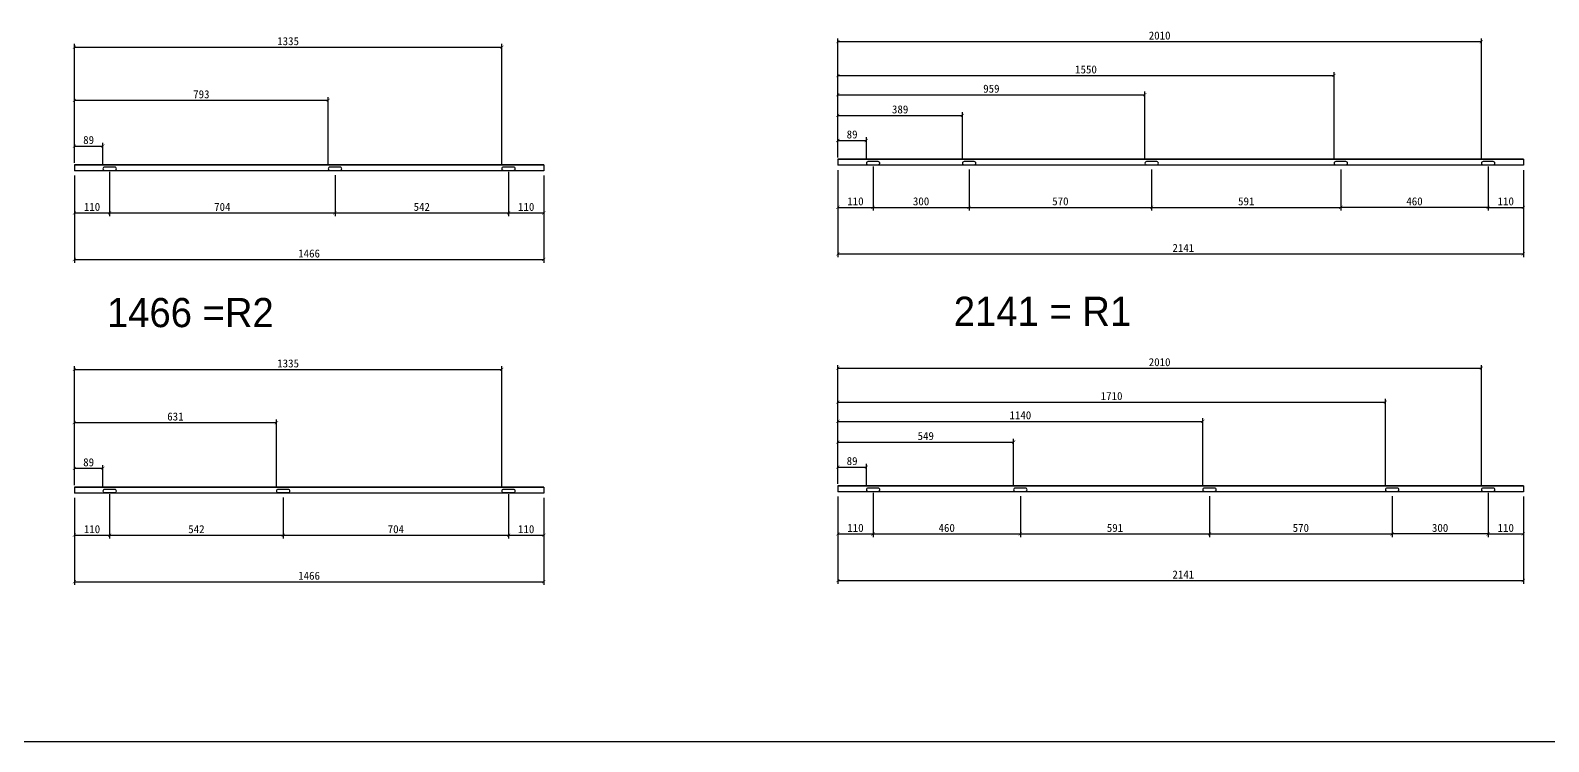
# Model space of a CAD drawing. Header units: millimetres. Extents: x -44117 to 256353, y -2095463 to 65325.
# Drawn here: x 118836 to 123578, y -958367 to -956145 of the extents above; entities that cross this region are included whole.
import ezdxf

# ---------------------------------------------------------------- set-up
doc = ezdxf.new("R2010")
doc.units = ezdxf.units.MM
doc.header["$LTSCALE"] = 10
doc.dimstyles.new('ISO-25', dxfattribs={"dimtxt": 2.5, "dimasz": 2.5, "dimexe": 1, "dimexo": 1, "dimtad": 1, "dimtxsty": 'Standard', "dimblk": 'ARCHTICK', "dimcen": 2.5, "dimadec": 0, "dimazin": 0, "dimtfac": 1, "dimtmove": 0, "dimatfit": 3, "dimfxl": 0, "dimarcsym": 0})

# ---------------------------------------------------------------- blocks, each defined once
blk = doc.blocks.new('_ArchTick')
at = {"color": 0, "linetype": 'ByBlock', "const_width": 0.15}
blk.add_lwpolyline([(-0.5, -0.5), (0.5, 0.5)], dxfattribs=at)
blk = doc.blocks.new('*D6478')
at = {"color": 0, "lineweight": -2}
for p, q in [((118973.2, -956598.7), (118973.2, -956870.8)), ((120439.2, -956598.7), (120439.2, -956870.8)), ((118973.2, -956860.8), (120439.2, -956860.8))]:
    blk.add_line(p, q, dxfattribs=at)
at = {"layer": 'Defpoints', "color": 0}
for p in [(118973.2, -956583.7), (120439.2, -956583.7), (120439.2, -956860.8)]:
    blk.add_point(p, dxfattribs=at)
at = {"color": 0, "lineweight": -2, "xscale": 10, "yscale": 10, "zscale": 10, "rotation": 180}
blk.add_blockref('_ArchTick', (118973.2, -956860.8), dxfattribs=at)
at = {"color": 0, "lineweight": -2, "xscale": 10, "yscale": 10, "zscale": 10}
blk.add_blockref('_ArchTick', (120439.2, -956860.8), dxfattribs=at)
at = {"color": 0, "insert": (119706.2, -956842.1), "char_height": 25, "attachment_point": 5}
blk.add_mtext('1466', dxfattribs=at)
blk = doc.blocks.new('*D6479')
at = {"color": 0, "lineweight": -2}
for p, q in [((118973.2, -956598.7), (118973.2, -956725.3)), ((119083.2, -956587.3), (119083.2, -956725.3)), ((118973.2, -956715.3), (119083.2, -956715.3))]:
    blk.add_line(p, q, dxfattribs=at)
at = {"layer": 'Defpoints', "color": 0}
for p in [(119083.2, -956572.3), (118973.2, -956583.7), (119083.2, -956715.3)]:
    blk.add_point(p, dxfattribs=at)
at = {"color": 0, "lineweight": -2, "xscale": 10, "yscale": 10, "zscale": 10, "rotation": 180}
blk.add_blockref('_ArchTick', (118973.2, -956715.3), dxfattribs=at)
at = {"color": 0, "lineweight": -2, "xscale": 10, "yscale": 10, "zscale": 10}
blk.add_blockref('_ArchTick', (119083.2, -956715.3), dxfattribs=at)
at = {"color": 0, "insert": (119028.2, -956696.5), "char_height": 25, "attachment_point": 5}
blk.add_mtext('110', dxfattribs=at)
blk = doc.blocks.new('*D6480')
at = {"color": 0, "lineweight": -2}
for p, q in [((120329.2, -956587.3), (120329.2, -956725.3)), ((120439.2, -956598.7), (120439.2, -956725.3)), ((120329.2, -956715.3), (120439.2, -956715.3))]:
    blk.add_line(p, q, dxfattribs=at)
at = {"layer": 'Defpoints', "color": 0}
for p in [(120329.2, -956572.3), (120439.2, -956583.7), (120439.2, -956715.3)]:
    blk.add_point(p, dxfattribs=at)
at = {"color": 0, "lineweight": -2, "xscale": 10, "yscale": 10, "zscale": 10, "rotation": 180}
blk.add_blockref('_ArchTick', (120329.2, -956715.3), dxfattribs=at)
at = {"color": 0, "lineweight": -2, "xscale": 10, "yscale": 10, "zscale": 10}
blk.add_blockref('_ArchTick', (120439.2, -956715.3), dxfattribs=at)
at = {"color": 0, "insert": (120384.2, -956696.5), "char_height": 25, "attachment_point": 5}
blk.add_mtext('110', dxfattribs=at)
blk = doc.blocks.new('*D6481')
at = {"color": 0, "lineweight": -2}
for p, q in [((118973.2, -956551.1), (118973.2, -956496.3)), ((118973.2, -956506.3), (119062.2, -956506.3)), ((119062.2, -956562.3), (119062.2, -956496.3))]:
    blk.add_line(p, q, dxfattribs=at)
at = {"layer": 'Defpoints', "color": 0}
for p in [(119062.2, -956506.3), (118973.2, -956566.1), (119062.2, -956577.3)]:
    blk.add_point(p, dxfattribs=at)
at = {"color": 0, "lineweight": -2, "xscale": 10, "yscale": 10, "zscale": 10, "rotation": 180}
blk.add_blockref('_ArchTick', (118973.2, -956506.3), dxfattribs=at)
at = {"color": 0, "lineweight": -2, "xscale": 10, "yscale": 10, "zscale": 10}
blk.add_blockref('_ArchTick', (119062.2, -956506.3), dxfattribs=at)
at = {"color": 0, "insert": (119017.7, -956487.6), "char_height": 25, "attachment_point": 5}
blk.add_mtext('89', dxfattribs=at)
blk = doc.blocks.new('*D6482')
at = {"color": 0, "lineweight": -2}
for p, q in [((118973.2, -956559.2), (118973.2, -956187.4)), ((118973.2, -956197.4), (120308.2, -956197.4)), ((120308.2, -956562.3), (120308.2, -956187.4))]:
    blk.add_line(p, q, dxfattribs=at)
at = {"layer": 'Defpoints', "color": 0}
for p in [(120308.2, -956197.4), (118973.2, -956574.2), (120308.2, -956577.3)]:
    blk.add_point(p, dxfattribs=at)
at = {"color": 0, "lineweight": -2, "xscale": 10, "yscale": 10, "zscale": 10, "rotation": 180}
blk.add_blockref('_ArchTick', (118973.2, -956197.4), dxfattribs=at)
at = {"color": 0, "lineweight": -2, "xscale": 10, "yscale": 10, "zscale": 10}
blk.add_blockref('_ArchTick', (120308.2, -956197.4), dxfattribs=at)
at = {"color": 0, "insert": (119640.7, -956178.7), "char_height": 25, "attachment_point": 5}
blk.add_mtext('1335', dxfattribs=at)
blk = doc.blocks.new('*D6483')
at = {"color": 0, "lineweight": -2}
for p, q in [((118973.2, -956559.2), (118973.2, -956353.4)), ((118973.2, -956363.4), (119766.2, -956363.4)), ((119766.2, -956562.3), (119766.2, -956353.4))]:
    blk.add_line(p, q, dxfattribs=at)
at = {"layer": 'Defpoints', "color": 0}
for p in [(119766.2, -956363.4), (118973.2, -956574.2), (119766.2, -956577.3)]:
    blk.add_point(p, dxfattribs=at)
at = {"color": 0, "lineweight": -2, "xscale": 10, "yscale": 10, "zscale": 10, "rotation": 180}
blk.add_blockref('_ArchTick', (118973.2, -956363.4), dxfattribs=at)
at = {"color": 0, "lineweight": -2, "xscale": 10, "yscale": 10, "zscale": 10}
blk.add_blockref('_ArchTick', (119766.2, -956363.4), dxfattribs=at)
at = {"color": 0, "insert": (119369.7, -956344.6), "char_height": 25, "attachment_point": 5}
blk.add_mtext('793', dxfattribs=at)
blk = doc.blocks.new('*D6484')
at = {"color": 0, "lineweight": -2}
for p, q in [((119083.2, -956597.3), (119083.2, -956725.3)), ((119787.2, -956597.3), (119787.2, -956725.3)), ((119083.2, -956715.3), (119787.2, -956715.3))]:
    blk.add_line(p, q, dxfattribs=at)
at = {"layer": 'Defpoints', "color": 0}
for p in [(119083.2, -956582.3), (119787.2, -956582.3), (119787.2, -956715.3)]:
    blk.add_point(p, dxfattribs=at)
at = {"color": 0, "lineweight": -2, "xscale": 10, "yscale": 10, "zscale": 10, "rotation": 180}
blk.add_blockref('_ArchTick', (119083.2, -956715.3), dxfattribs=at)
at = {"color": 0, "lineweight": -2, "xscale": 10, "yscale": 10, "zscale": 10}
blk.add_blockref('_ArchTick', (119787.2, -956715.3), dxfattribs=at)
at = {"color": 0, "insert": (119435.2, -956696.5), "char_height": 25, "attachment_point": 5}
blk.add_mtext('704', dxfattribs=at)
blk = doc.blocks.new('*D6485')
at = {"color": 0, "lineweight": -2}
for p, q in [((119787.2, -956597.3), (119787.2, -956725.3)), ((120329.2, -956597.3), (120329.2, -956725.3)), ((119787.2, -956715.3), (120329.2, -956715.3))]:
    blk.add_line(p, q, dxfattribs=at)
at = {"layer": 'Defpoints', "color": 0}
for p in [(119787.2, -956582.3), (120329.2, -956582.3), (120329.2, -956715.3)]:
    blk.add_point(p, dxfattribs=at)
at = {"color": 0, "lineweight": -2, "xscale": 10, "yscale": 10, "zscale": 10, "rotation": 180}
blk.add_blockref('_ArchTick', (119787.2, -956715.3), dxfattribs=at)
at = {"color": 0, "lineweight": -2, "xscale": 10, "yscale": 10, "zscale": 10}
blk.add_blockref('_ArchTick', (120329.2, -956715.3), dxfattribs=at)
at = {"color": 0, "insert": (120058.2, -956696.5), "char_height": 25, "attachment_point": 5}
blk.add_mtext('542', dxfattribs=at)
blk = doc.blocks.new('*D6486')
at = {"color": 0, "lineweight": -2}
for p, q in [((118973.2, -957605.5), (118973.2, -957877.6)), ((120439.2, -957605.5), (120439.2, -957877.6)), ((118973.2, -957867.6), (120439.2, -957867.6))]:
    blk.add_line(p, q, dxfattribs=at)
at = {"layer": 'Defpoints', "color": 0}
for p in [(118973.2, -957590.5), (120439.2, -957590.5), (120439.2, -957867.6)]:
    blk.add_point(p, dxfattribs=at)
at = {"color": 0, "lineweight": -2, "xscale": 10, "yscale": 10, "zscale": 10, "rotation": 180}
blk.add_blockref('_ArchTick', (118973.2, -957867.6), dxfattribs=at)
at = {"color": 0, "lineweight": -2, "xscale": 10, "yscale": 10, "zscale": 10}
blk.add_blockref('_ArchTick', (120439.2, -957867.6), dxfattribs=at)
at = {"color": 0, "insert": (119706.2, -957848.8), "char_height": 25, "attachment_point": 5}
blk.add_mtext('1466', dxfattribs=at)
blk = doc.blocks.new('*D6487')
at = {"color": 0, "lineweight": -2}
for p, q in [((118973.2, -957605.5), (118973.2, -957732.1)), ((119083.2, -957594.1), (119083.2, -957732.1)), ((118973.2, -957722.1), (119083.2, -957722.1))]:
    blk.add_line(p, q, dxfattribs=at)
at = {"layer": 'Defpoints', "color": 0}
for p in [(118973.2, -957590.5), (119083.2, -957579.1), (119083.2, -957722.1)]:
    blk.add_point(p, dxfattribs=at)
at = {"color": 0, "lineweight": -2, "xscale": 10, "yscale": 10, "zscale": 10, "rotation": 180}
blk.add_blockref('_ArchTick', (118973.2, -957722.1), dxfattribs=at)
at = {"color": 0, "lineweight": -2, "xscale": 10, "yscale": 10, "zscale": 10}
blk.add_blockref('_ArchTick', (119083.2, -957722.1), dxfattribs=at)
at = {"color": 0, "insert": (119028.2, -957703.3), "char_height": 25, "attachment_point": 5}
blk.add_mtext('110', dxfattribs=at)
blk = doc.blocks.new('*D6488')
at = {"color": 0, "lineweight": -2}
for p, q in [((120329.2, -957594.1), (120329.2, -957732.1)), ((120439.2, -957605.5), (120439.2, -957732.1)), ((120329.2, -957722.1), (120439.2, -957722.1))]:
    blk.add_line(p, q, dxfattribs=at)
at = {"layer": 'Defpoints', "color": 0}
for p in [(120329.2, -957579.1), (120439.2, -957590.5), (120439.2, -957722.1)]:
    blk.add_point(p, dxfattribs=at)
at = {"color": 0, "lineweight": -2, "xscale": 10, "yscale": 10, "zscale": 10, "rotation": 180}
blk.add_blockref('_ArchTick', (120329.2, -957722.1), dxfattribs=at)
at = {"color": 0, "lineweight": -2, "xscale": 10, "yscale": 10, "zscale": 10}
blk.add_blockref('_ArchTick', (120439.2, -957722.1), dxfattribs=at)
at = {"color": 0, "insert": (120384.2, -957703.3), "char_height": 25, "attachment_point": 5}
blk.add_mtext('110', dxfattribs=at)
blk = doc.blocks.new('*D6489')
at = {"color": 0, "lineweight": -2}
for p, q in [((118973.2, -957557.9), (118973.2, -957503.1)), ((118973.2, -957513.1), (119062.2, -957513.1)), ((119062.2, -957569.1), (119062.2, -957503.1))]:
    blk.add_line(p, q, dxfattribs=at)
at = {"layer": 'Defpoints', "color": 0}
for p in [(119062.2, -957513.1), (118973.2, -957572.9), (119062.2, -957584.1)]:
    blk.add_point(p, dxfattribs=at)
at = {"color": 0, "lineweight": -2, "xscale": 10, "yscale": 10, "zscale": 10, "rotation": 180}
blk.add_blockref('_ArchTick', (118973.2, -957513.1), dxfattribs=at)
at = {"color": 0, "lineweight": -2, "xscale": 10, "yscale": 10, "zscale": 10}
blk.add_blockref('_ArchTick', (119062.2, -957513.1), dxfattribs=at)
at = {"color": 0, "insert": (119017.7, -957494.4), "char_height": 25, "attachment_point": 5}
blk.add_mtext('89', dxfattribs=at)
blk = doc.blocks.new('*D6490')
at = {"color": 0, "lineweight": -2}
for p, q in [((118973.2, -957566), (118973.2, -957194.2)), ((120308.2, -957569.1), (120308.2, -957194.2)), ((118973.2, -957204.2), (120308.2, -957204.2))]:
    blk.add_line(p, q, dxfattribs=at)
at = {"layer": 'Defpoints', "color": 0}
for p in [(120308.2, -957204.2), (118973.2, -957581), (120308.2, -957584.1)]:
    blk.add_point(p, dxfattribs=at)
at = {"color": 0, "lineweight": -2, "xscale": 10, "yscale": 10, "zscale": 10, "rotation": 180}
blk.add_blockref('_ArchTick', (118973.2, -957204.2), dxfattribs=at)
at = {"color": 0, "lineweight": -2, "xscale": 10, "yscale": 10, "zscale": 10}
blk.add_blockref('_ArchTick', (120308.2, -957204.2), dxfattribs=at)
at = {"color": 0, "insert": (119640.7, -957185.5), "char_height": 25, "attachment_point": 5}
blk.add_mtext('1335', dxfattribs=at)
blk = doc.blocks.new('*D6491')
at = {"color": 0, "lineweight": -2}
for p, q in [((118973.2, -957566), (118973.2, -957360.2)), ((118973.2, -957370.2), (119604.2, -957370.2)), ((119604.2, -957569.1), (119604.2, -957360.2))]:
    blk.add_line(p, q, dxfattribs=at)
at = {"layer": 'Defpoints', "color": 0}
for p in [(119604.2, -957370.2), (118973.2, -957581), (119604.2, -957584.1)]:
    blk.add_point(p, dxfattribs=at)
at = {"color": 0, "lineweight": -2, "xscale": 10, "yscale": 10, "zscale": 10, "rotation": 180}
blk.add_blockref('_ArchTick', (118973.2, -957370.2), dxfattribs=at)
at = {"color": 0, "lineweight": -2, "xscale": 10, "yscale": 10, "zscale": 10}
blk.add_blockref('_ArchTick', (119604.2, -957370.2), dxfattribs=at)
at = {"color": 0, "insert": (119288.7, -957351.4), "char_height": 25, "attachment_point": 5}
blk.add_mtext('631', dxfattribs=at)
blk = doc.blocks.new('*D6492')
at = {"color": 0, "lineweight": -2}
for p, q in [((119083.2, -957604.1), (119083.2, -957732.1)), ((119625.2, -957604.1), (119625.2, -957732.1)), ((119083.2, -957722.1), (119625.2, -957722.1))]:
    blk.add_line(p, q, dxfattribs=at)
at = {"layer": 'Defpoints', "color": 0}
for p in [(119083.2, -957589.1), (119625.2, -957589.1), (119625.2, -957722.1)]:
    blk.add_point(p, dxfattribs=at)
at = {"color": 0, "lineweight": -2, "xscale": 10, "yscale": 10, "zscale": 10, "rotation": 180}
blk.add_blockref('_ArchTick', (119083.2, -957722.1), dxfattribs=at)
at = {"color": 0, "lineweight": -2, "xscale": 10, "yscale": 10, "zscale": 10}
blk.add_blockref('_ArchTick', (119625.2, -957722.1), dxfattribs=at)
at = {"color": 0, "insert": (119354.2, -957703.3), "char_height": 25, "attachment_point": 5}
blk.add_mtext('542', dxfattribs=at)
blk = doc.blocks.new('*D6493')
at = {"color": 0, "lineweight": -2}
for p, q in [((119625.2, -957604.1), (119625.2, -957732.1)), ((120329.2, -957604.1), (120329.2, -957732.1)), ((119625.2, -957722.1), (120329.2, -957722.1))]:
    blk.add_line(p, q, dxfattribs=at)
at = {"layer": 'Defpoints', "color": 0}
for p in [(119625.2, -957589.1), (120329.2, -957589.1), (120329.2, -957722.1)]:
    blk.add_point(p, dxfattribs=at)
at = {"color": 0, "lineweight": -2, "xscale": 10, "yscale": 10, "zscale": 10, "rotation": 180}
blk.add_blockref('_ArchTick', (119625.2, -957722.1), dxfattribs=at)
at = {"color": 0, "lineweight": -2, "xscale": 10, "yscale": 10, "zscale": 10}
blk.add_blockref('_ArchTick', (120329.2, -957722.1), dxfattribs=at)
at = {"color": 0, "insert": (119977.2, -957703.3), "char_height": 25, "attachment_point": 5}
blk.add_mtext('704', dxfattribs=at)
blk = doc.blocks.new('*D6494')
at = {"color": 0, "lineweight": -2}
for p, q in [((121357.6, -956581.2), (121357.6, -956853.3)), ((123498.6, -956581.2), (123498.6, -956853.3)), ((121357.6, -956843.3), (123498.6, -956843.3))]:
    blk.add_line(p, q, dxfattribs=at)
at = {"layer": 'Defpoints', "color": 0}
for p in [(121357.6, -956566.2), (123498.6, -956566.2), (123498.6, -956843.3)]:
    blk.add_point(p, dxfattribs=at)
at = {"color": 0, "lineweight": -2, "xscale": 10, "yscale": 10, "zscale": 10, "rotation": 180}
blk.add_blockref('_ArchTick', (121357.6, -956843.3), dxfattribs=at)
at = {"color": 0, "lineweight": -2, "xscale": 10, "yscale": 10, "zscale": 10}
blk.add_blockref('_ArchTick', (123498.6, -956843.3), dxfattribs=at)
at = {"color": 0, "insert": (122436.6, -956824.6), "char_height": 25, "attachment_point": 5}
blk.add_mtext('2141', dxfattribs=at)
blk = doc.blocks.new('*D6495')
at = {"color": 0, "lineweight": -2}
for p, q in [((121357.6, -956581.2), (121357.6, -956707.8)), ((121467.6, -956569.8), (121467.6, -956707.8)), ((121357.6, -956697.8), (121467.6, -956697.8))]:
    blk.add_line(p, q, dxfattribs=at)
at = {"layer": 'Defpoints', "color": 0}
for p in [(121357.6, -956566.2), (121467.6, -956554.8), (121467.6, -956697.8)]:
    blk.add_point(p, dxfattribs=at)
at = {"color": 0, "lineweight": -2, "xscale": 10, "yscale": 10, "zscale": 10, "rotation": 180}
blk.add_blockref('_ArchTick', (121357.6, -956697.8), dxfattribs=at)
at = {"color": 0, "lineweight": -2, "xscale": 10, "yscale": 10, "zscale": 10}
blk.add_blockref('_ArchTick', (121467.6, -956697.8), dxfattribs=at)
at = {"color": 0, "insert": (121412.6, -956679.1), "char_height": 25, "attachment_point": 5}
blk.add_mtext('110', dxfattribs=at)
blk = doc.blocks.new('*D6496')
at = {"color": 0, "lineweight": -2}
for p, q in [((123388.6, -956569.8), (123388.6, -956707.8)), ((123498.6, -956581.2), (123498.6, -956707.8)), ((123388.6, -956697.8), (123498.6, -956697.8))]:
    blk.add_line(p, q, dxfattribs=at)
at = {"layer": 'Defpoints', "color": 0}
for p in [(123388.6, -956554.8), (123498.6, -956566.2), (123498.6, -956697.8)]:
    blk.add_point(p, dxfattribs=at)
at = {"color": 0, "lineweight": -2, "xscale": 10, "yscale": 10, "zscale": 10, "rotation": 180}
blk.add_blockref('_ArchTick', (123388.6, -956697.8), dxfattribs=at)
at = {"color": 0, "lineweight": -2, "xscale": 10, "yscale": 10, "zscale": 10}
blk.add_blockref('_ArchTick', (123498.6, -956697.8), dxfattribs=at)
at = {"color": 0, "insert": (123443.6, -956679.1), "char_height": 25, "attachment_point": 5}
blk.add_mtext('110', dxfattribs=at)
blk = doc.blocks.new('*D6497')
at = {"color": 0, "lineweight": -2}
for p, q in [((121467.6, -956579.8), (121467.6, -956707.8)), ((121767.6, -956579.8), (121767.6, -956707.8)), ((121467.6, -956697.8), (121767.6, -956697.8))]:
    blk.add_line(p, q, dxfattribs=at)
at = {"layer": 'Defpoints', "color": 0}
for p in [(121467.6, -956564.8), (121767.6, -956564.8), (121767.6, -956697.8)]:
    blk.add_point(p, dxfattribs=at)
at = {"color": 0, "lineweight": -2, "xscale": 10, "yscale": 10, "zscale": 10, "rotation": 180}
blk.add_blockref('_ArchTick', (121467.6, -956697.8), dxfattribs=at)
at = {"color": 0, "lineweight": -2, "xscale": 10, "yscale": 10, "zscale": 10}
blk.add_blockref('_ArchTick', (121767.6, -956697.8), dxfattribs=at)
at = {"color": 0, "insert": (121617.6, -956679.1), "char_height": 25, "attachment_point": 5}
blk.add_mtext('300', dxfattribs=at)
blk = doc.blocks.new('*D6498')
at = {"color": 0, "lineweight": -2}
for p, q in [((122928.6, -956579.8), (122928.6, -956707.8)), ((123388.6, -956579.8), (123388.6, -956707.8)), ((123388.6, -956697.8), (122928.6, -956697.8))]:
    blk.add_line(p, q, dxfattribs=at)
at = {"layer": 'Defpoints', "color": 0}
for p in [(122928.6, -956564.8), (123388.6, -956564.8), (122928.6, -956697.8)]:
    blk.add_point(p, dxfattribs=at)
at = {"color": 0, "lineweight": -2, "xscale": 10, "yscale": 10, "zscale": 10, "rotation": 180}
blk.add_blockref('_ArchTick', (122928.6, -956697.8), dxfattribs=at)
at = {"color": 0, "lineweight": -2, "xscale": 10, "yscale": 10, "zscale": 10}
blk.add_blockref('_ArchTick', (123388.6, -956697.8), dxfattribs=at)
at = {"color": 0, "insert": (123158.6, -956679.1), "char_height": 25, "attachment_point": 5}
blk.add_mtext('460', dxfattribs=at)
blk = doc.blocks.new('*D6499')
at = {"color": 0, "lineweight": -2}
for p, q in [((121357.6, -956533.6), (121357.6, -956478.9)), ((121446.6, -956544.8), (121446.6, -956478.9)), ((121357.6, -956488.9), (121446.6, -956488.9))]:
    blk.add_line(p, q, dxfattribs=at)
at = {"layer": 'Defpoints', "color": 0}
for p in [(121446.6, -956488.9), (121357.6, -956548.6), (121446.6, -956559.8)]:
    blk.add_point(p, dxfattribs=at)
at = {"color": 0, "lineweight": -2, "xscale": 10, "yscale": 10, "zscale": 10, "rotation": 180}
blk.add_blockref('_ArchTick', (121357.6, -956488.9), dxfattribs=at)
at = {"color": 0, "lineweight": -2, "xscale": 10, "yscale": 10, "zscale": 10}
blk.add_blockref('_ArchTick', (121446.6, -956488.9), dxfattribs=at)
at = {"color": 0, "insert": (121402.1, -956470.1), "char_height": 25, "attachment_point": 5}
blk.add_mtext('89', dxfattribs=at)
blk = doc.blocks.new('*D6500')
at = {"color": 0, "lineweight": -2}
for p, q in [((121357.6, -956533.6), (121357.6, -956400.7)), ((121357.6, -956410.7), (121746.6, -956410.7)), ((121746.6, -956544.8), (121746.6, -956400.7))]:
    blk.add_line(p, q, dxfattribs=at)
at = {"layer": 'Defpoints', "color": 0}
for p in [(121746.6, -956410.7), (121357.6, -956548.6), (121746.6, -956559.8)]:
    blk.add_point(p, dxfattribs=at)
at = {"color": 0, "lineweight": -2, "xscale": 10, "yscale": 10, "zscale": 10, "rotation": 180}
blk.add_blockref('_ArchTick', (121357.6, -956410.7), dxfattribs=at)
at = {"color": 0, "lineweight": -2, "xscale": 10, "yscale": 10, "zscale": 10}
blk.add_blockref('_ArchTick', (121746.6, -956410.7), dxfattribs=at)
at = {"color": 0, "insert": (121552.1, -956391.9), "char_height": 25, "attachment_point": 5}
blk.add_mtext('389', dxfattribs=at)
blk = doc.blocks.new('*D6501')
at = {"color": 0, "lineweight": -2}
for p, q in [((121357.6, -956541.7), (121357.6, -956275.9)), ((121357.6, -956285.9), (122907.6, -956285.9)), ((122907.6, -956544.8), (122907.6, -956275.9))]:
    blk.add_line(p, q, dxfattribs=at)
at = {"layer": 'Defpoints', "color": 0}
for p in [(122907.6, -956285.9), (121357.6, -956556.7), (122907.6, -956559.8)]:
    blk.add_point(p, dxfattribs=at)
at = {"color": 0, "lineweight": -2, "xscale": 10, "yscale": 10, "zscale": 10, "rotation": 180}
blk.add_blockref('_ArchTick', (121357.6, -956285.9), dxfattribs=at)
at = {"color": 0, "lineweight": -2, "xscale": 10, "yscale": 10, "zscale": 10}
blk.add_blockref('_ArchTick', (122907.6, -956285.9), dxfattribs=at)
at = {"color": 0, "insert": (122132.6, -956267.1), "char_height": 25, "attachment_point": 5}
blk.add_mtext('1550', dxfattribs=at)
blk = doc.blocks.new('*D6502')
at = {"color": 0, "lineweight": -2}
for p, q in [((121357.6, -956541.7), (121357.6, -956170)), ((121357.6, -956180), (123367.6, -956180)), ((123367.6, -956544.8), (123367.6, -956170))]:
    blk.add_line(p, q, dxfattribs=at)
at = {"layer": 'Defpoints', "color": 0}
for p in [(123367.6, -956180), (121357.6, -956556.7), (123367.6, -956559.8)]:
    blk.add_point(p, dxfattribs=at)
at = {"color": 0, "lineweight": -2, "xscale": 10, "yscale": 10, "zscale": 10, "rotation": 180}
blk.add_blockref('_ArchTick', (121357.6, -956180), dxfattribs=at)
at = {"color": 0, "lineweight": -2, "xscale": 10, "yscale": 10, "zscale": 10}
blk.add_blockref('_ArchTick', (123367.6, -956180), dxfattribs=at)
at = {"color": 0, "insert": (122362.6, -956161.2), "char_height": 25, "attachment_point": 5}
blk.add_mtext('2010', dxfattribs=at)
blk = doc.blocks.new('*D6503')
at = {"color": 0, "lineweight": -2}
for p, q in [((121357.6, -956541.7), (121357.6, -956335.9)), ((122316.6, -956544.8), (122316.6, -956335.9)), ((121357.6, -956345.9), (122316.6, -956345.9))]:
    blk.add_line(p, q, dxfattribs=at)
at = {"layer": 'Defpoints', "color": 0}
for p in [(122316.6, -956345.9), (121357.6, -956556.7), (122316.6, -956559.8)]:
    blk.add_point(p, dxfattribs=at)
at = {"color": 0, "lineweight": -2, "xscale": 10, "yscale": 10, "zscale": 10, "rotation": 180}
blk.add_blockref('_ArchTick', (121357.6, -956345.9), dxfattribs=at)
at = {"color": 0, "lineweight": -2, "xscale": 10, "yscale": 10, "zscale": 10}
blk.add_blockref('_ArchTick', (122316.6, -956345.9), dxfattribs=at)
at = {"color": 0, "insert": (121837.1, -956327.2), "char_height": 25, "attachment_point": 5}
blk.add_mtext('959', dxfattribs=at)
blk = doc.blocks.new('*D6504')
at = {"color": 0, "lineweight": -2}
for p, q in [((121767.6, -956579.8), (121767.6, -956707.8)), ((122337.6, -956579.8), (122337.6, -956707.8)), ((121767.6, -956697.8), (122337.6, -956697.8))]:
    blk.add_line(p, q, dxfattribs=at)
at = {"layer": 'Defpoints', "color": 0}
for p in [(121767.6, -956564.8), (122337.6, -956564.8), (122337.6, -956697.8)]:
    blk.add_point(p, dxfattribs=at)
at = {"color": 0, "lineweight": -2, "xscale": 10, "yscale": 10, "zscale": 10, "rotation": 180}
blk.add_blockref('_ArchTick', (121767.6, -956697.8), dxfattribs=at)
at = {"color": 0, "lineweight": -2, "xscale": 10, "yscale": 10, "zscale": 10}
blk.add_blockref('_ArchTick', (122337.6, -956697.8), dxfattribs=at)
at = {"color": 0, "insert": (122052.6, -956679.1), "char_height": 25, "attachment_point": 5}
blk.add_mtext('570', dxfattribs=at)
blk = doc.blocks.new('*D6505')
at = {"color": 0, "lineweight": -2}
for p, q in [((122337.6, -956579.8), (122337.6, -956707.8)), ((122928.6, -956579.8), (122928.6, -956707.8)), ((122337.6, -956697.8), (122928.6, -956697.8))]:
    blk.add_line(p, q, dxfattribs=at)
at = {"layer": 'Defpoints', "color": 0}
for p in [(122337.6, -956564.8), (122928.6, -956564.8), (122928.6, -956697.8)]:
    blk.add_point(p, dxfattribs=at)
at = {"color": 0, "lineweight": -2, "xscale": 10, "yscale": 10, "zscale": 10, "rotation": 180}
blk.add_blockref('_ArchTick', (122337.6, -956697.8), dxfattribs=at)
at = {"color": 0, "lineweight": -2, "xscale": 10, "yscale": 10, "zscale": 10}
blk.add_blockref('_ArchTick', (122928.6, -956697.8), dxfattribs=at)
at = {"color": 0, "insert": (122633.1, -956679.1), "char_height": 25, "attachment_point": 5}
blk.add_mtext('591', dxfattribs=at)
blk = doc.blocks.new('*D6507')
at = {"color": 0, "lineweight": -2}
for p, q in [((121357.6, -957601.5), (121357.6, -957873.7)), ((123498.6, -957601.5), (123498.6, -957873.7)), ((121357.6, -957863.7), (123498.6, -957863.7))]:
    blk.add_line(p, q, dxfattribs=at)
at = {"layer": 'Defpoints', "color": 0}
for p in [(121357.6, -957586.5), (123498.6, -957586.5), (123498.6, -957863.7)]:
    blk.add_point(p, dxfattribs=at)
at = {"color": 0, "lineweight": -2, "xscale": 10, "yscale": 10, "zscale": 10, "rotation": 180}
blk.add_blockref('_ArchTick', (121357.6, -957863.7), dxfattribs=at)
at = {"color": 0, "lineweight": -2, "xscale": 10, "yscale": 10, "zscale": 10}
blk.add_blockref('_ArchTick', (123498.6, -957863.7), dxfattribs=at)
at = {"color": 0, "insert": (122436.6, -957844.9), "char_height": 25, "attachment_point": 5}
blk.add_mtext('2141', dxfattribs=at)
blk = doc.blocks.new('*D6508')
at = {"color": 0, "lineweight": -2}
for p, q in [((121357.6, -957601.5), (121357.6, -957728.1)), ((121467.6, -957590.1), (121467.6, -957728.1)), ((121357.6, -957718.1), (121467.6, -957718.1))]:
    blk.add_line(p, q, dxfattribs=at)
at = {"layer": 'Defpoints', "color": 0}
for p in [(121467.6, -957575.1), (121357.6, -957586.5), (121467.6, -957718.1)]:
    blk.add_point(p, dxfattribs=at)
at = {"color": 0, "lineweight": -2, "xscale": 10, "yscale": 10, "zscale": 10, "rotation": 180}
blk.add_blockref('_ArchTick', (121357.6, -957718.1), dxfattribs=at)
at = {"color": 0, "lineweight": -2, "xscale": 10, "yscale": 10, "zscale": 10}
blk.add_blockref('_ArchTick', (121467.6, -957718.1), dxfattribs=at)
at = {"color": 0, "insert": (121412.6, -957699.4), "char_height": 25, "attachment_point": 5}
blk.add_mtext('110', dxfattribs=at)
blk = doc.blocks.new('*D6509')
at = {"color": 0, "lineweight": -2}
for p, q in [((123388.6, -957590.1), (123388.6, -957728.1)), ((123498.6, -957601.5), (123498.6, -957728.1)), ((123388.6, -957718.1), (123498.6, -957718.1))]:
    blk.add_line(p, q, dxfattribs=at)
at = {"layer": 'Defpoints', "color": 0}
for p in [(123388.6, -957575.1), (123498.6, -957586.5), (123498.6, -957718.1)]:
    blk.add_point(p, dxfattribs=at)
at = {"color": 0, "lineweight": -2, "xscale": 10, "yscale": 10, "zscale": 10, "rotation": 180}
blk.add_blockref('_ArchTick', (123388.6, -957718.1), dxfattribs=at)
at = {"color": 0, "lineweight": -2, "xscale": 10, "yscale": 10, "zscale": 10}
blk.add_blockref('_ArchTick', (123498.6, -957718.1), dxfattribs=at)
at = {"color": 0, "insert": (123443.6, -957699.4), "char_height": 25, "attachment_point": 5}
blk.add_mtext('110', dxfattribs=at)
blk = doc.blocks.new('*D6510')
at = {"color": 0, "lineweight": -2}
for p, q in [((121467.6, -957600.1), (121467.6, -957728.1)), ((121927.6, -957600.1), (121927.6, -957728.1)), ((121467.6, -957718.1), (121927.6, -957718.1))]:
    blk.add_line(p, q, dxfattribs=at)
at = {"layer": 'Defpoints', "color": 0}
for p in [(121467.6, -957585.1), (121927.6, -957585.1), (121927.6, -957718.1)]:
    blk.add_point(p, dxfattribs=at)
at = {"color": 0, "lineweight": -2, "xscale": 10, "yscale": 10, "zscale": 10, "rotation": 180}
blk.add_blockref('_ArchTick', (121467.6, -957718.1), dxfattribs=at)
at = {"color": 0, "lineweight": -2, "xscale": 10, "yscale": 10, "zscale": 10}
blk.add_blockref('_ArchTick', (121927.6, -957718.1), dxfattribs=at)
at = {"color": 0, "insert": (121697.6, -957699.4), "char_height": 25, "attachment_point": 5}
blk.add_mtext('460', dxfattribs=at)
blk = doc.blocks.new('*D6511')
at = {"color": 0, "lineweight": -2}
for p, q in [((123088.6, -957600.1), (123088.6, -957728.1)), ((123388.6, -957600.1), (123388.6, -957728.1)), ((123388.6, -957718.1), (123088.6, -957718.1))]:
    blk.add_line(p, q, dxfattribs=at)
at = {"layer": 'Defpoints', "color": 0}
for p in [(123088.6, -957585.1), (123388.6, -957585.1), (123088.6, -957718.1)]:
    blk.add_point(p, dxfattribs=at)
at = {"color": 0, "lineweight": -2, "xscale": 10, "yscale": 10, "zscale": 10, "rotation": 180}
blk.add_blockref('_ArchTick', (123088.6, -957718.1), dxfattribs=at)
at = {"color": 0, "lineweight": -2, "xscale": 10, "yscale": 10, "zscale": 10}
blk.add_blockref('_ArchTick', (123388.6, -957718.1), dxfattribs=at)
at = {"color": 0, "insert": (123238.6, -957699.4), "char_height": 25, "attachment_point": 5}
blk.add_mtext('300', dxfattribs=at)
blk = doc.blocks.new('*D6512')
at = {"color": 0, "lineweight": -2}
for p, q in [((121357.6, -957553.9), (121357.6, -957499.2)), ((121357.6, -957509.2), (121446.6, -957509.2)), ((121446.6, -957565.1), (121446.6, -957499.2))]:
    blk.add_line(p, q, dxfattribs=at)
at = {"layer": 'Defpoints', "color": 0}
for p in [(121446.6, -957509.2), (121357.6, -957568.9), (121446.6, -957580.1)]:
    blk.add_point(p, dxfattribs=at)
at = {"color": 0, "lineweight": -2, "xscale": 10, "yscale": 10, "zscale": 10, "rotation": 180}
blk.add_blockref('_ArchTick', (121357.6, -957509.2), dxfattribs=at)
at = {"color": 0, "lineweight": -2, "xscale": 10, "yscale": 10, "zscale": 10}
blk.add_blockref('_ArchTick', (121446.6, -957509.2), dxfattribs=at)
at = {"color": 0, "insert": (121402.1, -957490.5), "char_height": 25, "attachment_point": 5}
blk.add_mtext('89', dxfattribs=at)
blk = doc.blocks.new('*D6513')
at = {"color": 0, "lineweight": -2}
for p, q in [((121357.6, -957553.9), (121357.6, -957421)), ((121357.6, -957431), (121906.6, -957431)), ((121906.6, -957565.1), (121906.6, -957421))]:
    blk.add_line(p, q, dxfattribs=at)
at = {"layer": 'Defpoints', "color": 0}
for p in [(121906.6, -957431), (121357.6, -957568.9), (121906.6, -957580.1)]:
    blk.add_point(p, dxfattribs=at)
at = {"color": 0, "lineweight": -2, "xscale": 10, "yscale": 10, "zscale": 10, "rotation": 180}
blk.add_blockref('_ArchTick', (121357.6, -957431), dxfattribs=at)
at = {"color": 0, "lineweight": -2, "xscale": 10, "yscale": 10, "zscale": 10}
blk.add_blockref('_ArchTick', (121906.6, -957431), dxfattribs=at)
at = {"color": 0, "insert": (121632.1, -957412.3), "char_height": 25, "attachment_point": 5}
blk.add_mtext('549', dxfattribs=at)
blk = doc.blocks.new('*D6514')
at = {"color": 0, "lineweight": -2}
for p, q in [((121357.6, -957562), (121357.6, -957296.2)), ((121357.6, -957306.2), (123067.6, -957306.2)), ((123067.6, -957565.1), (123067.6, -957296.2))]:
    blk.add_line(p, q, dxfattribs=at)
at = {"layer": 'Defpoints', "color": 0}
for p in [(123067.6, -957306.2), (121357.6, -957577), (123067.6, -957580.1)]:
    blk.add_point(p, dxfattribs=at)
at = {"color": 0, "lineweight": -2, "xscale": 10, "yscale": 10, "zscale": 10, "rotation": 180}
blk.add_blockref('_ArchTick', (121357.6, -957306.2), dxfattribs=at)
at = {"color": 0, "lineweight": -2, "xscale": 10, "yscale": 10, "zscale": 10}
blk.add_blockref('_ArchTick', (123067.6, -957306.2), dxfattribs=at)
at = {"color": 0, "insert": (122212.6, -957287.5), "char_height": 25, "attachment_point": 5}
blk.add_mtext('1710', dxfattribs=at)
blk = doc.blocks.new('*D6515')
at = {"color": 0, "lineweight": -2}
for p, q in [((121357.6, -957562), (121357.6, -957190.3)), ((123367.6, -957565.1), (123367.6, -957190.3)), ((121357.6, -957200.3), (123367.6, -957200.3))]:
    blk.add_line(p, q, dxfattribs=at)
at = {"layer": 'Defpoints', "color": 0}
for p in [(123367.6, -957200.3), (121357.6, -957577), (123367.6, -957580.1)]:
    blk.add_point(p, dxfattribs=at)
at = {"color": 0, "lineweight": -2, "xscale": 10, "yscale": 10, "zscale": 10, "rotation": 180}
blk.add_blockref('_ArchTick', (121357.6, -957200.3), dxfattribs=at)
at = {"color": 0, "lineweight": -2, "xscale": 10, "yscale": 10, "zscale": 10}
blk.add_blockref('_ArchTick', (123367.6, -957200.3), dxfattribs=at)
at = {"color": 0, "insert": (122362.6, -957181.5), "char_height": 25, "attachment_point": 5}
blk.add_mtext('2010', dxfattribs=at)
blk = doc.blocks.new('*D6516')
at = {"color": 0, "lineweight": -2}
for p, q in [((121357.6, -957562), (121357.6, -957356.3)), ((121357.6, -957366.3), (122497.6, -957366.3)), ((122497.6, -957565.1), (122497.6, -957356.3))]:
    blk.add_line(p, q, dxfattribs=at)
at = {"layer": 'Defpoints', "color": 0}
for p in [(122497.6, -957366.3), (121357.6, -957577), (122497.6, -957580.1)]:
    blk.add_point(p, dxfattribs=at)
at = {"color": 0, "lineweight": -2, "xscale": 10, "yscale": 10, "zscale": 10, "rotation": 180}
blk.add_blockref('_ArchTick', (121357.6, -957366.3), dxfattribs=at)
at = {"color": 0, "lineweight": -2, "xscale": 10, "yscale": 10, "zscale": 10}
blk.add_blockref('_ArchTick', (122497.6, -957366.3), dxfattribs=at)
at = {"color": 0, "insert": (121927.6, -957347.5), "char_height": 25, "attachment_point": 5}
blk.add_mtext('1140', dxfattribs=at)
blk = doc.blocks.new('*D6517')
at = {"color": 0, "lineweight": -2}
for p, q in [((121927.6, -957600.1), (121927.6, -957728.1)), ((122518.6, -957600.1), (122518.6, -957728.1)), ((121927.6, -957718.1), (122518.6, -957718.1))]:
    blk.add_line(p, q, dxfattribs=at)
at = {"layer": 'Defpoints', "color": 0}
for p in [(121927.6, -957585.1), (122518.6, -957585.1), (122518.6, -957718.1)]:
    blk.add_point(p, dxfattribs=at)
at = {"color": 0, "lineweight": -2, "xscale": 10, "yscale": 10, "zscale": 10, "rotation": 180}
blk.add_blockref('_ArchTick', (121927.6, -957718.1), dxfattribs=at)
at = {"color": 0, "lineweight": -2, "xscale": 10, "yscale": 10, "zscale": 10}
blk.add_blockref('_ArchTick', (122518.6, -957718.1), dxfattribs=at)
at = {"color": 0, "insert": (122223.1, -957699.4), "char_height": 25, "attachment_point": 5}
blk.add_mtext('591', dxfattribs=at)
blk = doc.blocks.new('*D6506')
at = {"color": 0, "lineweight": -2}
for p, q in [((122518.6, -957600.1), (122518.6, -957728.1)), ((123088.6, -957600.1), (123088.6, -957728.1)), ((122518.6, -957718.1), (123088.6, -957718.1))]:
    blk.add_line(p, q, dxfattribs=at)
at = {"layer": 'Defpoints', "color": 0}
for p in [(122518.6, -957585.1), (123088.6, -957585.1), (123088.6, -957718.1)]:
    blk.add_point(p, dxfattribs=at)
at = {"color": 0, "lineweight": -2, "xscale": 10, "yscale": 10, "zscale": 10, "rotation": 180}
blk.add_blockref('_ArchTick', (122518.6, -957718.1), dxfattribs=at)
at = {"color": 0, "lineweight": -2, "xscale": 10, "yscale": 10, "zscale": 10}
blk.add_blockref('_ArchTick', (123088.6, -957718.1), dxfattribs=at)
at = {"color": 0, "insert": (122803.6, -957699.4), "char_height": 25, "attachment_point": 5}
blk.add_mtext('570', dxfattribs=at)

msp = doc.modelspace()

# ---------------------------------------------------------------- linework, layer by layer
at = {"linetype": 'Continuous'}
for p, q in [((120439.24725, -956564.6788), (118973.24246, -956564.6788)), ((120439.24725, -956566.0788), (118973.24246, -956566.0788)), ((123498.63273, -956547.2229), (121357.62794, -956547.2229)), ((123498.63273, -956548.6229), (121357.62794, -956548.6229)), ((123498.63273, -956566.2229), (121357.62794, -956566.2229)), ((120439.24725, -956583.6788), (118973.24246, -956583.6788)), ((120439.24725, -957571.47692), (118973.24246, -957571.47692)), ((120439.24725, -957572.87692), (118973.24246, -957572.87692)), ((123498.63273, -957567.53416), (121357.62794, -957567.53416)), ((123498.63273, -957568.93416), (121357.62794, -957568.93416)), ((120439.24725, -957590.47692), (118973.24246, -957590.47692)), ((123498.63273, -957586.53416), (121357.62794, -957586.53416))]:
    msp.add_line(p, q, dxfattribs=at)
for p, q in [((118973.24246, -956564.6788), (118973.24246, -956583.6788)), ((120439.24725, -956564.6788), (120439.24725, -956583.6788)), ((121357.62794, -956547.2229), (121357.62794, -956566.2229)), ((123498.63273, -956547.2229), (123498.63273, -956566.2229)), ((118973.24246, -957571.47692), (118973.24246, -957590.47692)), ((120439.24725, -957571.47692), (120439.24725, -957590.47692)), ((121357.62794, -957567.53416), (121357.62794, -957586.53416)), ((123498.63273, -957567.53416), (123498.63273, -957586.53416))]:
    msp.add_line(p, q)
at = {"color": 1}
for p, q in [((104302.82932, -958366.99369), (196571.97618, -958366.99369)), ((104302.82932, -958366.99369), (196571.97618, -958366.99369)), ((104302.82932, -958366.99369), (196571.97618, -958366.99369)), ((104302.82932, -958366.99369), (196571.97618, -958366.99369)), ((104302.82932, -958366.99369), (196571.97618, -958366.99369)), ((104302.82932, -958366.99369), (196571.97618, -958366.99369)), ((104302.82932, -958366.99369), (196571.97618, -958366.99369)), ((104302.82932, -958366.99369), (196571.97618, -958366.99369)), ((104302.82932, -958366.99369), (196571.97618, -958366.99369)), ((104302.82932, -958366.99369), (196571.97618, -958366.99369)), ((106514.67745, -958366.99369), (198783.82431, -958366.99369)), ((106514.67745, -958366.99369), (198783.82431, -958366.99369)), ((106514.67745, -958366.99369), (198783.82431, -958366.99369)), ((106514.67745, -958366.99369), (198783.82431, -958366.99369)), ((106514.67745, -958366.99369), (198783.82431, -958366.99369)), ((106514.67745, -958366.99369), (198783.82431, -958366.99369)), ((106514.67745, -958366.99369), (198783.82431, -958366.99369)), ((106514.67745, -958366.99369), (198783.82431, -958366.99369)), ((106514.67745, -958366.99369), (198783.82431, -958366.99369)), ((106514.67745, -958366.99369), (198783.82431, -958366.99369))]:
    msp.add_line(p, q, dxfattribs=at)
at = {"color": 2, "linetype": 'Continuous'}
for points in [[(119062.24266, -956577.2788), (119062.24266, -956577.2788, 0.4142135624), (119067.24266, -956582.2788), (119099.24266, -956582.2788, 0.4142135624), (119104.24266, -956577.2788), (119104.24266, -956577.2788, 0.4142135624), (119099.24266, -956572.2788), (119067.24266, -956572.2788, 0.4142135624)], [(119766.24266, -956577.2788), (119766.24266, -956577.2788, 0.4142135624), (119771.24266, -956582.2788), (119803.24266, -956582.2788, 0.4142135624), (119808.24266, -956577.2788), (119808.24266, -956577.2788, 0.4142135624), (119803.24266, -956572.2788), (119771.24266, -956572.2788, 0.4142135624)], [(120308.24266, -956577.2788), (120308.24266, -956577.2788, 0.4142135624), (120313.24266, -956582.2788), (120345.24266, -956582.2788, 0.4142135624), (120350.24266, -956577.2788), (120350.24266, -956577.2788, 0.4142135624), (120345.24266, -956572.2788), (120313.24266, -956572.2788, 0.4142135624)], [(121446.62814, -956559.8229), (121446.62814, -956559.8229, 0.4142135624), (121451.62814, -956564.8229), (121483.62814, -956564.8229, 0.4142135624), (121488.62814, -956559.8229), (121488.62814, -956559.8229, 0.4142135624), (121483.62814, -956554.8229), (121451.62814, -956554.8229, 0.4142135624)], [(121746.62814, -956559.8229), (121746.62814, -956559.8229, 0.4142135624), (121751.62814, -956564.8229), (121783.62814, -956564.8229, 0.4142135624), (121788.62814, -956559.8229), (121788.62814, -956559.8229, 0.4142135624), (121783.62814, -956554.8229), (121751.62814, -956554.8229, 0.4142135624)], [(122316.62814, -956559.8229), (122316.62814, -956559.8229, 0.4142135624), (122321.62814, -956564.8229), (122353.62814, -956564.8229, 0.4142135624), (122358.62814, -956559.8229), (122358.62814, -956559.8229, 0.4142135624), (122353.62814, -956554.8229), (122321.62814, -956554.8229, 0.4142135624)], [(122907.62814, -956559.8229), (122907.62814, -956559.8229, 0.4142135624), (122912.62814, -956564.8229), (122944.62814, -956564.8229, 0.4142135624), (122949.62814, -956559.8229), (122949.62814, -956559.8229, 0.4142135624), (122944.62814, -956554.8229), (122912.62814, -956554.8229, 0.4142135624)], [(123367.62814, -956559.8229), (123367.62814, -956559.8229, 0.4142135624), (123372.62814, -956564.8229), (123404.62814, -956564.8229, 0.4142135624), (123409.62814, -956559.8229), (123409.62814, -956559.8229, 0.4142135624), (123404.62814, -956554.8229), (123372.62814, -956554.8229, 0.4142135624)], [(121446.62814, -957580.13416), (121446.62814, -957580.13416, 0.4142135624), (121451.62814, -957585.13416), (121483.62814, -957585.13416, 0.4142135624), (121488.62814, -957580.13416), (121488.62814, -957580.13416, 0.4142135624), (121483.62814, -957575.13416), (121451.62814, -957575.13416, 0.4142135624)], [(121906.62814, -957580.13416), (121906.62814, -957580.13416, 0.4142135624), (121911.62814, -957585.13416), (121943.62814, -957585.13416, 0.4142135624), (121948.62814, -957580.13416), (121948.62814, -957580.13416, 0.4142135624), (121943.62814, -957575.13416), (121911.62814, -957575.13416, 0.4142135624)], [(122497.62814, -957580.13416), (122497.62814, -957580.13416, 0.4142135624), (122502.62814, -957585.13416), (122534.62814, -957585.13416, 0.4142135624), (122539.62814, -957580.13416), (122539.62814, -957580.13416, 0.4142135624), (122534.62814, -957575.13416), (122502.62814, -957575.13416, 0.4142135624)], [(123067.62814, -957580.13416), (123067.62814, -957580.13416, 0.4142135624), (123072.62814, -957585.13416), (123104.62814, -957585.13416, 0.4142135624), (123109.62814, -957580.13416), (123109.62814, -957580.13416, 0.4142135624), (123104.62814, -957575.13416), (123072.62814, -957575.13416, 0.4142135624)], [(123367.62814, -957580.13416), (123367.62814, -957580.13416, 0.4142135624), (123372.62814, -957585.13416), (123404.62814, -957585.13416, 0.4142135624), (123409.62814, -957580.13416), (123409.62814, -957580.13416, 0.4142135624), (123404.62814, -957575.13416), (123372.62814, -957575.13416, 0.4142135624)], [(119062.24266, -957584.07692), (119062.24266, -957584.07692, 0.4142135624), (119067.24266, -957589.07692), (119099.24266, -957589.07692, 0.4142135624), (119104.24266, -957584.07692), (119104.24266, -957584.07692, 0.4142135624), (119099.24266, -957579.07692), (119067.24266, -957579.07692, 0.4142135624)], [(119604.24266, -957584.07692), (119604.24266, -957584.07692, 0.4142135624), (119609.24266, -957589.07692), (119641.24266, -957589.07692, 0.4142135624), (119646.24266, -957584.07692), (119646.24266, -957584.07692, 0.4142135624), (119641.24266, -957579.07692), (119609.24266, -957579.07692, 0.4142135624)], [(120308.24266, -957584.07692), (120308.24266, -957584.07692, 0.4142135624), (120313.24266, -957589.07692), (120345.24266, -957589.07692, 0.4142135624), (120350.24266, -957584.07692), (120350.24266, -957584.07692, 0.4142135624), (120345.24266, -957579.07692), (120313.24266, -957579.07692, 0.4142135624)]]:
    msp.add_lwpolyline(points, format="xyb", close=True, dxfattribs=at)

# ---------------------------------------------------------------- texts
at = {"char_height": 91.2356303, "attachment_point": 1}
for s, insert in [('{\\fGulim|b0|i0|c129|p50;1466 =R2}', (119074.86016, -956980.82431)), ('{\\fGulim|b0|i0|c129|p50;2141 = R1}', (121719.75413, -956976.88154))]:
    msp.add_mtext_dynamic_manual_height_columns(s, width=2155.3243433, gutter_width=8.14604, heights=[-93.90831], dxfattribs=dict(at, insert=insert))

# ---------------------------------------------------------------- dimensions: what is measured, and where the dimension line sits
for base, p1, p2, picture, middle in [((123367.62814, -956179.96151), (121357.62794, -956556.7229), (123367.62814, -956559.8229), '*D6502', (122362.62804, -956161.21151)), ((120308.24266, -956197.41741), (118973.24246, -956574.1788), (120308.24266, -956577.2788), '*D6482', (119640.74256, -956178.66741)), ((122907.62814, -956285.89695), (121357.62794, -956556.7229), (122907.62814, -956559.8229), '*D6501', (122132.62804, -956267.14695)), ((119766.24266, -956363.39657), (118973.24246, -956574.1788), (119766.24266, -956577.2788), '*D6483', (119369.74256, -956344.64657)), ((122316.62814, -956345.94067), (121357.62794, -956556.7229), (122316.62814, -956559.8229), '*D6503', (121837.12804, -956327.19067)), ((121746.62814, -956410.69402), (121357.62794, -956548.6229), (121746.62814, -956559.8229), '*D6500', (121552.12804, -956391.94402)), ((119062.24266, -956506.3461), (118973.24246, -956566.0788), (119062.24266, -956577.2788), '*D6481', (119017.74256, -956487.5961)), ((121446.62814, -956488.89019), (121357.62794, -956548.6229), (121446.62814, -956559.8229), '*D6499', (121402.12804, -956470.14019)), ((119083.24266, -956715.26839), (118973.24246, -956583.6788), (119083.24266, -956572.2788), '*D6479', (119028.24256, -956696.51839)), ((120439.24725, -956715.26839), (120329.24266, -956572.2788), (120439.24725, -956583.6788), '*D6480', (120384.24496, -956696.51839)), ((121467.62814, -956697.81249), (121357.62794, -956566.2229), (121467.62814, -956554.8229), '*D6495', (121412.62804, -956679.06249)), ((121767.62814, -956697.81249), (121467.62814, -956564.8229), (121767.62814, -956564.8229), '*D6497', (121617.62814, -956679.06249)), ((122337.62814, -956697.81249), (121767.62814, -956564.8229), (122337.62814, -956564.8229), '*D6504', (122052.62814, -956679.06249)), ((122928.62814, -956697.81249), (122337.62814, -956564.8229), (122928.62814, -956564.8229), '*D6505', (122633.12814, -956679.06249)), ((122928.62814, -956697.81249), (123388.62814, -956564.8229), (122928.62814, -956564.8229), '*D6498', (123158.62814, -956679.06249)), ((123498.63273, -956697.81249), (123388.62814, -956554.8229), (123498.63273, -956566.2229), '*D6496', (123443.63043, -956679.06249)), ((119787.24266, -956715.26839), (119083.24266, -956582.2788), (119787.24266, -956582.2788), '*D6484', (119435.24266, -956696.51839)), ((120329.24266, -956715.26839), (119787.24266, -956582.2788), (120329.24266, -956582.2788), '*D6485', (120058.24266, -956696.51839)), ((120308.24266, -957204.21553), (118973.24246, -957580.97692), (120308.24266, -957584.07692), '*D6490', (119640.74256, -957185.46553)), ((123367.62814, -957200.27277), (121357.62794, -957577.03416), (123367.62814, -957580.13416), '*D6515', (122362.62804, -957181.52277)), ((123067.62814, -957306.20821), (121357.62794, -957577.03416), (123067.62814, -957580.13416), '*D6514', (122212.62804, -957287.45821)), ((119604.24266, -957370.19469), (118973.24246, -957580.97692), (119604.24266, -957584.07692), '*D6491', (119288.74256, -957351.44469)), ((122497.62814, -957366.25193), (121357.62794, -957577.03416), (122497.62814, -957580.13416), '*D6516', (121927.62804, -957347.50193)), ((121906.62814, -957431.00528), (121357.62794, -957568.93416), (121906.62814, -957580.13416), '*D6513', (121632.12804, -957412.25528)), ((119062.24266, -957513.14422), (118973.24246, -957572.87692), (119062.24266, -957584.07692), '*D6489', (119017.74256, -957494.39422)), ((121446.62814, -957509.20145), (121357.62794, -957568.93416), (121446.62814, -957580.13416), '*D6512', (121402.12804, -957490.45145)), ((121467.62814, -957718.12375), (121357.62794, -957586.53416), (121467.62814, -957575.13416), '*D6508', (121412.62804, -957699.37375)), ((123498.63273, -957718.12375), (123388.62814, -957575.13416), (123498.63273, -957586.53416), '*D6509', (123443.63043, -957699.37375)), ((119083.24266, -957722.06651), (118973.24246, -957590.47692), (119083.24266, -957579.07692), '*D6487', (119028.24256, -957703.31651)), ((119625.24266, -957722.06651), (119083.24266, -957589.07692), (119625.24266, -957589.07692), '*D6492', (119354.24266, -957703.31651)), ((120329.24266, -957722.06651), (119625.24266, -957589.07692), (120329.24266, -957589.07692), '*D6493', (119977.24266, -957703.31651)), ((120439.24725, -957722.06651), (120329.24266, -957579.07692), (120439.24725, -957590.47692), '*D6488', (120384.24496, -957703.31651)), ((121927.62814, -957718.12375), (121467.62814, -957585.13416), (121927.62814, -957585.13416), '*D6510', (121697.62814, -957699.37375)), ((122518.62814, -957718.12375), (121927.62814, -957585.13416), (122518.62814, -957585.13416), '*D6517', (122223.12814, -957699.37375)), ((123088.62814, -957718.12375), (122518.62814, -957585.13416), (123088.62814, -957585.13416), '*D6506', (122803.62814, -957699.37375)), ((123088.62814, -957718.12375), (123388.62814, -957585.13416), (123088.62814, -957585.13416), '*D6511', (123238.62814, -957699.37375))]:
    dim = msp.add_linear_dim(base=base, p1=p1, p2=p2, dimstyle='ISO-25', override={"dimscale": 10, "dimasz": 1, "dimexo": 1.5})
    dim.commit()
    dim.dimension.update_dxf_attribs({"geometry": picture, "text_midpoint": middle})
for base, p1, p2, picture, middle in [((123498.63273, -956843.34592), (121357.62794, -956566.2229), (123498.63273, -956566.2229), '*D6494', (122436.63033, -956843.34592)), ((120439.24725, -956860.80182), (118973.24246, -956583.6788), (120439.24725, -956583.6788), '*D6478', (119706.24486, -956860.80182)), ((120439.24725, -957867.59994), (118973.24246, -957590.47692), (120439.24725, -957590.47692), '*D6486', (119706.24486, -957867.59994)), ((123498.63273, -957863.65717), (121357.62794, -957586.53416), (123498.63273, -957586.53416), '*D6507', (122436.63033, -957863.65717))]:
    dim = msp.add_linear_dim(base=base, p1=p1, p2=p2, dimstyle='ISO-25', override={"dimscale": 10, "dimasz": 1, "dimexo": 1.5})
    dim.commit()
    dim.dimension.update_dxf_attribs({"geometry": picture, "text_midpoint": middle, "dimtype": 160})

doc.saveas('drawing.dxf')
